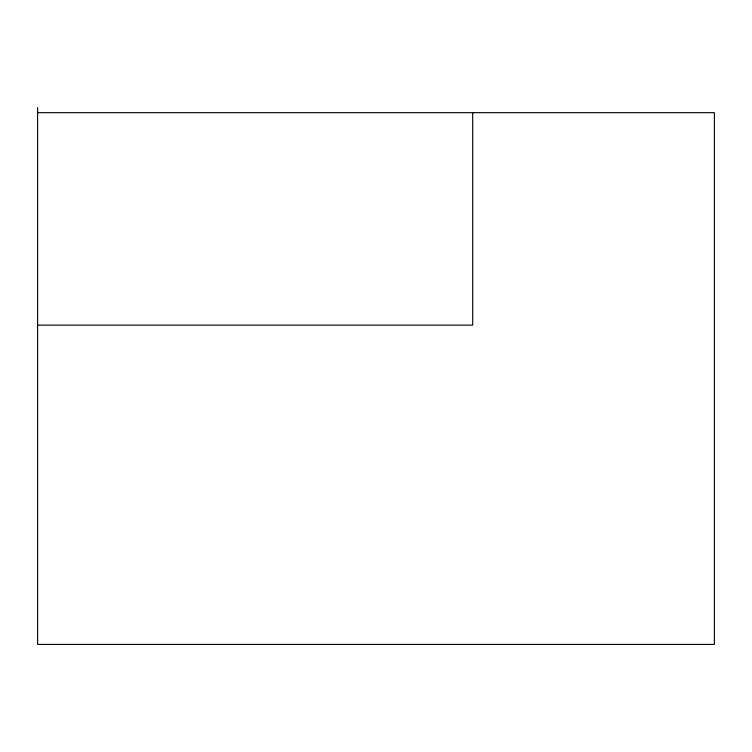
<?xml version="1.0" encoding="UTF-8"?>
<svg xmlns="http://www.w3.org/2000/svg" width="752" height="752" viewBox="0 0 752 752"><rect width="100%" height="100%" fill="white"/><g stroke="black" fill="none" stroke-linecap="round" stroke-linejoin="round"><path stroke-width="1.13" d="M37.6 112.65L714.4 112.65L714.4 644.417L37.6 644.417L37.6 107.583M37.6 325.127L472.688 325.127L472.688 112.65"/></g></svg>
